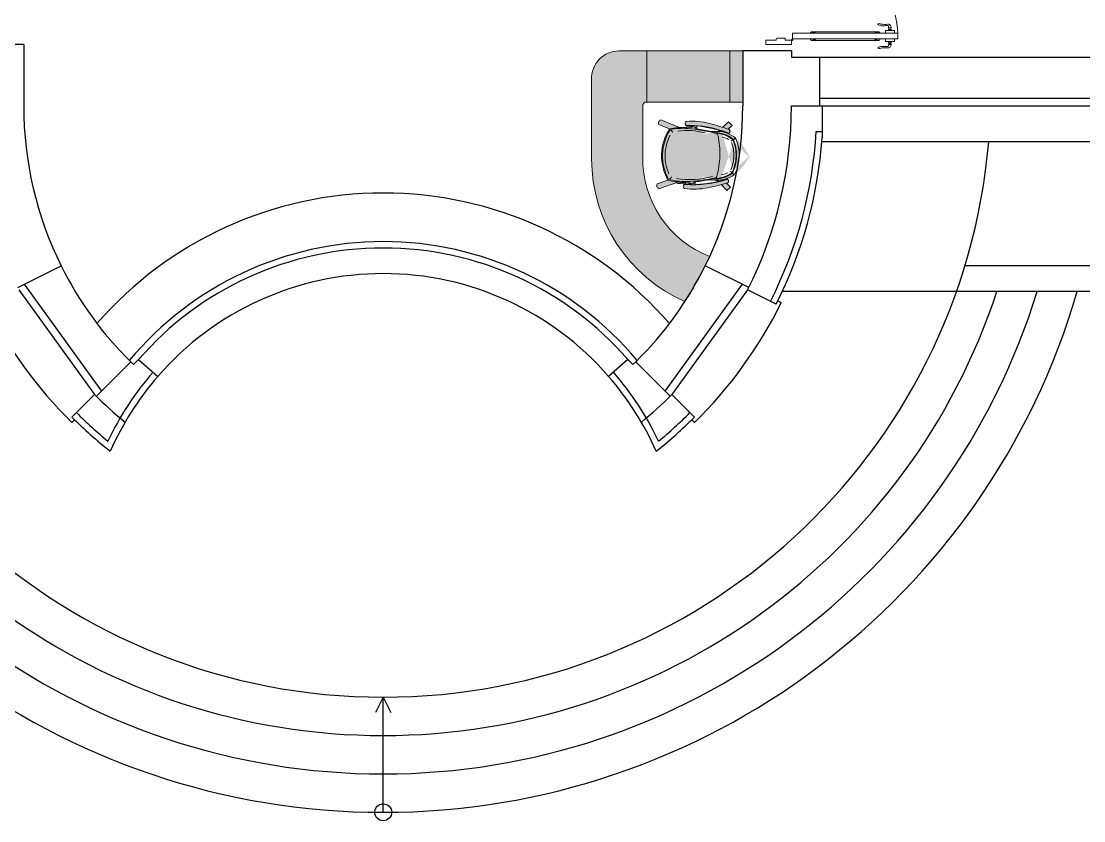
# Model space of a CAD drawing. Header units: millimetres. Extents: x 9725 to 44585, y 31077 to 49924.
# Drawn here: x 24326 to 32629, y 31077 to 37324 of the extents above; entities that cross this region are included whole.
import ezdxf

# ---------------------------------------------------------------- set-up
doc = ezdxf.new("R2010")
doc.units = ezdxf.units.MM
doc.linetypes.add('2nd floor STRUCTURE$0$Hidden2', pattern=[4.762499999999999, 3.175, -1.5875])
doc.layers.add('furniture', color=34, linetype='Continuous', lineweight=15)
doc.layers.add('Wall section', color=5, linetype='Continuous', lineweight=13)

# ---------------------------------------------------------------- blocks, each defined once
blk = doc.blocks.new('door 900x200 top view')
at = {"color": 0}
for p, q in [((0, 100), (0, -100)), ((31.99999999999272, 100), (0, 100)), ((35, 20), (35, 96.99999999998545)), ((865, 20), (865, 96.99999999999272)), ((868, 100), (900, 100)), ((900, 100), (900, -100)), ((40, 20), (35, 20)), ((50, -51.00000000000728), (50, 10)), ((850, -51.00000000000728), (850, 10)), ((860, 20), (865, 20)), ((35, -51.00000000000728), (50, -51.00000000000728)), ((35, -100), (35, -51.00000000000728)), ((865, -100.0000000000146), (865, -51.00000000000728)), ((0, -100.0000000000102), (35, -100)), ((43.5, -106.7674953291353), (29.49999999999272, -106.7674953291353)), ((36.49999999999272, -99.76749532913527), (36.49999999999272, -113.7674953291353)), ((43.267495329128, -108.2674953291353), (85.26749532911344, -108.2674953291207)), ((43.267495329128, -108.2674953291353), (43.267495329128, -560.2674953291207)), ((88.26749532912072, -111.2674953291207), (88.267495329128, -929.2674953291498)), ((900, -99.99999999999757), (865, -100.0000000000146)), ((37.26749532909889, -248.2674953291207), (43.26749532910617, -248.2674953291207)), ((37.26749532909889, -251.2674953291207), (37.26749532909889, -248.2674953291207)), ((43.26749532910617, -248.2674953291207), (43.26749532910617, -288.2674953291207)), ((88.26749532911344, -248.2674953291207), (88.26749532911344, -288.2674953291207)), ((94.26749532911344, -248.2674953291207), (88.26749532911344, -248.2674953291207)), ((94.26749532911344, -251.2674953291207), (94.26749532911344, -248.2674953291207)), ((31.26749532909889, -257.7674953291207), (31.2674953291862, -560.2674953291353)), ((34.26749532909889, -251.2674953291207), (37.26749532909889, -251.2674953291207)), ((34.26749532911344, -254.2674953291207), (34.26749532909889, -251.2674953291207)), ((40.26749532909889, -283.2674953291207), (38.267495329128, -283.2674953291207)), ((40.26749532909889, -288.2674953291207), (40.26749532909889, -283.2674953291207)), ((43.26749532910617, -288.2674953291207), (40.26749532909889, -288.2674953291207)), ((88.26749532911344, -288.2674953291207), (91.26749532911344, -288.2674953291207)), ((91.26749532911344, -288.2674953291207), (91.26749532911344, -283.2674953291207)), ((91.26749532911344, -283.2674953291207), (93.26749532910617, -283.2674953291207)), ((97.26749532912072, -251.2674953291207), (94.26749532911344, -251.2674953291207)), ((97.26749532912072, -254.2674953291207), (97.26749532912072, -251.2674953291207)), ((100.2674953291134, -257.767495329128), (100.2674953290261, -560.2674953291062)), ((31.26749532909889, -782.7674953291571), (31.2674953291862, -560.2674953291353)), ((43.267495329128, -932.2674953291353), (43.267495329128, -560.2674953291425)), ((100.2674953291134, -782.7674953291571), (100.2674953290261, -560.2674953291644)), ((-29.4027795430884, -776.7132980004317), (-28.48458835495694, -775.7496392082539)), ((34.26749532911344, -786.2674953291498), (34.26749532911344, -789.2674953291498)), ((34.26749532911344, -789.2674953291498), (37.26749532909889, -789.2674953291498)), ((37.26749532909889, -789.2674953291498), (37.26749532909889, -792.2674953291498)), ((37.26749532909889, -792.2674953291498), (43.26749532910617, -792.2674953291498)), ((40.26749532909889, -757.2674953291498), (38.26749532911344, -757.2674953291498)), ((40.26749532909889, -752.2674953291498), (40.26749532909889, -757.2674953291498)), ((43.26749532910617, -752.2674953291498), (40.26749532909889, -752.2674953291498)), ((43.26749532910617, -792.2674953291498), (43.26749532910617, -752.2674953291498)), ((88.26749532911344, -752.2674953291498), (91.26749532911344, -752.2674953291498)), ((88.267495329128, -792.2674953291498), (88.26749532911344, -752.2674953291498)), ((94.26749532911344, -792.2674953291498), (88.267495329128, -792.2674953291498)), ((91.26749532911344, -752.2674953291498), (91.26749532911344, -757.2674953291498)), ((91.26749532911344, -757.2674953291498), (93.26749532910617, -757.2674953291498)), ((94.26749532911344, -789.2674953291498), (94.26749532911344, -792.2674953291498)), ((97.26749532911344, -789.2674953291498), (94.26749532911344, -789.2674953291498)), ((97.26749532912072, -786.2674953291498), (97.26749532911344, -789.2674953291498)), ((160.937770201519, -776.7132980004317), (160.0195790133876, -775.7496392082539)), ((0.2674953291061684, -859.7674953291353), (-8.074233684470528, -859.7674953291353)), ((0.2674953291134443, -879.7674953291425), (0.2674953291061684, -859.767495329128)), ((2.267495329106168, -860.7674953291353), (0.2674953291061684, -860.7674953291353)), ((2.267495329106168, -878.7674953291425), (0.2674953291061684, -878.7674953291425)), ((2.267495329106168, -878.7674953291425), (2.267495329106168, -860.7674953291353)), ((13.26749532910617, -860.7674953291353), (11.26749532910617, -860.7674953291353)), ((11.26749532910617, -878.7674953291425), (11.26749532910617, -860.7674953291353)), ((13.26749532910617, -878.7674953291425), (11.26749532910617, -878.7674953291425)), ((13.26749532910617, -879.7674953291353), (13.26749532910617, -859.767495329128)), ((23.26749532910617, -859.7674953291353), (13.26749532910617, -859.7674953291353)), ((23.26749532910617, -879.7674953291425), (13.26749532910617, -879.7674953291353)), ((23.26749532911344, -834.7674953291353), (23.26749532911344, -904.7674953291353)), ((43.26749532911344, -834.7674953291353), (23.26749532911344, -834.7674953291353)), ((23.26749532911344, -904.7674953291353), (43.26749532911344, -904.7674953291353)), ((43.26749532911344, -904.7674953291353), (43.26749532911344, -834.7674953291353)), ((88.267495329128, -834.7674953291353), (108.267495329128, -834.7674953291353)), ((88.267495329128, -904.7674953291425), (88.267495329128, -834.7674953291353)), ((108.267495329128, -904.7674953291353), (88.267495329128, -904.7674953291425)), ((108.267495329128, -834.7674953291353), (108.267495329128, -904.7674953291353)), ((108.267495329128, -859.7674953291353), (118.267495329128, -859.7674953291353)), ((108.267495329128, -879.7674953291425), (118.267495329128, -879.7674953291425)), ((118.267495329128, -879.7674953291425), (118.267495329128, -859.767495329128)), ((118.267495329128, -860.7674953291353), (120.2674953291353, -860.7674953291353)), ((118.267495329128, -878.7674953291425), (120.2674953291353, -878.7674953291425)), ((129.267495329128, -860.7674953291353), (131.2674953291353, -860.7674953291353)), ((129.267495329128, -878.7674953291425), (129.267495329128, -860.7674953291353)), ((129.267495329128, -878.7674953291425), (131.267495329128, -878.7674953291425)), ((131.2674953291353, -859.7674953291353), (138.2694368946613, -859.7674953291353)), ((131.2674953291353, -879.7674953291425), (131.2674953291353, -859.767495329128)), ((85.26749532912072, -932.2674953291498), (43.267495329128, -932.2674953291353)), ((43.267495329128, -932.2674953291353), (43.267495329128, -932.2674953291353))]:
    blk.add_line(p, q, dxfattribs=at)
blk.add_lwpolyline([(850, -51.00000000000728), (865, -51.00000000000728)], dxfattribs=at)
at = {"color": 0, "linetype": '2nd floor STRUCTURE$0$Hidden2'}
blk.add_arc((36.5, -106.7674953291353), 826.9392472247885, 273.3808938661735, 3.866873002828987, dxfattribs=at)
at = {"color": 0, "extrusion": (0, 0, -1)}
for centre, major_axis, ratio, start_param, end_param in [((31.99999999999272, 96.99999999999272), (-2.121320343564839, 2.121320343564838), 0.9999999999996488, 0.7853981633991394, 2.356194490193988), ((868, 97), (-2.121320343561402, -2.121320343561402), 0.9999999999995536, 0.7853981633970654, 2.356194490192121), ((40, 10), (-7.071067811865646, 7.071067811865644), 0.9999999999999518, 0.7853981633974723, 2.356194490192321), ((860, 10), (-7.071067811865644, -7.071067811865649), 0.9999999999999517, 0.7853981633974724, 2.35619449019232), ((85.26749532912072, -111.2674953291207), (2.12132034356, 2.121320343560001), 0.9999999999996624, -0.7853981633976171, 0.785398163397617), ((34.80916199577041, -257.7674953291207), (-2.504336516702415, 2.504336516702414), 0.9999999999996204, 4.080534599528917, 6.915039688038336), ((56.98342497878184, -261.87666324764), (-16.06836247729341, 16.06836247729341), 0.9999999999994091, 5.102819330422071, 5.524597490765433), ((6.336484995677893, -282.4447560486515), (-22.58612761009044, 22.58612761009043), 0.9999999999999551, 1.976984797295628, 2.38195494291976), ((125.1985056625417, -282.4447560486078), (22.58612761008484, 22.58612761008485), 0.9999999999999478, 3.901230364258427, 4.306200509882559), ((74.5515656794305, -261.8766632476181), (16.06836247728755, 16.06836247728755), 0.9999999999996868, 0.7585878164149396, 1.180365976758359), ((-6.621051329369948, -787.3233475157394), (-17.77048523706126, 17.77048523706126), 0.9999999999999495, 4.962483368727298, 5.933641809403299), ((-57.90318926730833, -806.6250100343968), (-30.15578388379648, 30.15578388379647), 0.9999999999999268, 1.545686958015598, 2.3242402721426), ((-563.3233904677618, -808.1986769972937), (-387.5320028026862, 387.5320028026861), 0.9999999999999527, 2.350836994516446, 2.429255858425602), ((34.80916199577041, -782.7674953291498), (2.504336516702414, 2.504336516702415), 0.9999999999996205, 2.509738272731043, 5.344243361240461), ((56.98342497878184, -778.6583274106379), (16.06836247727581, 16.06836247727582), 0.9999999999999953, 3.900180470003652, 4.321958630347132), ((96.7258286624492, -782.7674953291498), (2.504336516702414, 2.504336516702415), 0.9999999999996205, -0.6318543808587499, 2.202650707650669), ((694.8583811260032, -808.1986769972937), (387.5320028027258, 387.532002802726), 0.9999999999999523, 3.853929448754084, 3.932348312662911), ((189.4381799257462, -806.6250100343968), (30.15578388379647, 30.15578388379648), 0.9999999999999265, 3.958945035036986, 4.737498349163988), ((342.0981909485999, -830.524491903554), (130.701878175884, 130.7018781758841), 0.9999999999999748, 3.822421355325497, 4.092106913673332), ((138.1560419878006, -787.3233475157322), (-17.77048523705995, 17.77048523705994), 0.9999999999999831, 1.92033982457126, 2.891498265247168), ((-2.196134278347017, -854.8432549458885), (-17.70998630045685, 17.70998630045684), 0.9999999999999469, 3.828466134622649, 5.699804087357533), ((-7.404339960368816, -850.2428080797545), (6.751608134357145, 6.751608134357148), 0.9999999999999769, 2.285977757729487, 4.142114586716478), ((133.7311249365812, -854.8432549458885), (17.70998630045739, 17.7099863004574), 0.9999999999999084, 0.5833812198222637, 2.454719172556918), ((138.9393306186103, -850.2428080797545), (-6.751608134357148, 6.751608134357145), 0.9999999999999769, 2.141070720463107, 3.997207549450098), ((85.267495329128, -929.2674953291498), (2.121320343559739, 2.121320343559741), 0.9999999999999086, 0.7853981633974936, 2.356194490192299)]:
    blk.add_ellipse(centre, major_axis=major_axis, ratio=ratio, start_param=start_param, end_param=end_param, dxfattribs=at)
at = {"color": 0, "extrusion": (0, 0, -0.9999999999999998)}
for centre, major_axis, ratio, start_param, end_param in [((36.49999999999272, -106.7674953291353), (-3.535533905933022, 3.535533905933022), 0.9999999999998389, 3.926990816987322, 10.21017612416691), ((-210.5632002903585, -830.524491903554), (130.7018781758544, 130.7018781758544), 0.9999999999999729, 0.6202820667113875, 0.8899676250594433), ((74.55156567941594, -778.6583274106088), (16.06836247728532, 16.06836247728533), 0.9999999999998452, 0.3904303500387465, 0.8122085103822578)]:
    blk.add_ellipse(centre, major_axis=major_axis, ratio=ratio, start_param=start_param, end_param=end_param, dxfattribs=at)
at = {"color": 0, "extrusion": (0, 0, -0.9999999999999999)}
for centre, major_axis, ratio, start_param, end_param in [((96.7258286624492, -257.7674953291207), (2.504336516702515, 2.504336516702516), 0.9999999999999998, -0.6318543808575147, 2.20265070765241), ((6.336484995670617, -758.0902346096409), (-22.586127610083, 22.58612761008299), 0.9999999999998592, 2.330434037464149, 2.735404183088317), ((125.1985056625272, -758.0902346096409), (-22.58612761007724, 22.58612761007723), 0.9999999999998261, 5.118577450885931, 5.523547596510052), ((6.767495329113444, -853.5966038860279), (-5.986304539900505, 5.986304539900503), 1, 3.366569192261014, 4.487412441713468), ((6.767495329113444, -885.9383867722499), (-5.986304539900505, 5.986304539900503), 1, 0.2249765386712212, 1.345819788123675), ((124.767495329128, -853.5966038860279), (-5.986304539900505, 5.986304539900503), 1, 3.366569192261014, 4.487412441713468), ((124.767495329128, -885.9383867722499), (-5.986304539900505, 5.986304539900503), 1, 0.2249765386712212, 1.345819788123675)]:
    blk.add_ellipse(centre, major_axis=major_axis, ratio=ratio, start_param=start_param, end_param=end_param, dxfattribs=at)
blk = doc.blocks.new('chair(top)')
h = blk.add_hatch(color=254)
edge = h.paths.add_edge_path()
edge.add_line((-268.7258775819937, 217.8700059060102), (-268.8082901656599, 220.8151209216048))
edge.add_ellipse((-264.8151906370331, 240.5647524405467), major_axis=(-14.24768031961131, 14.2476803196113), ratio=0.9999999999991576, start_angle=74.44572454939811, end_angle=123.5696855099821, ccw=False)
edge.add_ellipse((-269.2934629281954, 239.6549229735938), major_axis=(11.21819662684667, 11.21819662684667), ratio=0.9999999999996725, start_angle=64.62616845629191, end_angle=169.5417827002394, ccw=False)
edge.add_ellipse((-199.7111331898341, -330.5546092239638), major_axis=(-417.1423224938641, 417.1423224938641), ratio=0.9999999999999156, start_angle=304.4125378387086, end_angle=322.29530560955857, ccw=False)
edge.add_ellipse((-754.7219521359948, -2650.423126653714), major_axis=(-2103.410748130997, 2103.410748130997), ratio=0.9999999999999782, start_angle=300.10151816898457, end_angle=302.1137096617236, ccw=False)
edge.add_line((10.08759975196153, 224.2490111837433), (54.37378485003137, 271.0850518966581))
edge.add_line((54.37378485003137, 271.0850518966581), (83.43815236988303, 243.6030115671456))
edge.add_line((83.43815236988303, 243.6030115671456), (53.80265087159933, 212.2611935341083))
edge.add_ellipse((-754.7219521353836, -2650.423126653885), major_axis=(-2103.410748562303, 2103.410748562302), ratio=0.9999999998586856, start_angle=299.0562210493645, end_angle=299.2284193854286, ccw=False)
edge.add_ellipse((52.85564905080537, 196.0846871638896), major_axis=(-11.82700587491875, 11.82700587491875), ratio=0.9999999999995888, start_angle=163.7727397053436, end_angle=280.19489465516006, ccw=False)
edge.add_ellipse((56.92524343710102, 218.0836809898028), major_axis=(26.07484310239823, 26.07484310239823), ratio=0.9999999999998664, start_angle=207.1728532711554, end_angle=231.1979395816537, ccw=False)
edge.add_ellipse((-218.2791082765034, -674.8299108590254), major_axis=(634.6207870617633, 634.6207870617632), ratio=0.9999999999991646, start_angle=27.89886255482355, end_angle=28.91341477611117)
edge.add_line((30.40593617323611, 187.517371510723), (27.9968867872085, 184.9696168356822))
edge.add_ellipse((-548.4495624315896, -2001.232787197321), major_axis=(587.0701330397267, 2183.613920179248), ratio=0.3197021209612336, start_angle=353.4974769260804, end_angle=360.8664433436097, ccw=False)
edge.add_ellipse((-167.8147776433034, -4.695928454431851), major_axis=(-226.2741699807234, 226.2741699807234), ratio=0.9999999999999298, start_angle=199.8922707132662, end_angle=253.3134861441613, ccw=False)
edge.add_ellipse((-659.5039093939413, 1967.43085890685), major_axis=(-708.263130267219, 2147.366860089802), ratio=0.3197021209613926, start_angle=179.133556656394, end_angle=186.5025230739189, ccw=False)
edge.add_line((38.29691425853525, -183.1145302273944), (40.84466893356876, -185.5235796134257))
edge.add_ellipse((-255.6752539186273, 661.5673376411287), major_axis=(634.6207870683817, 634.6207870683816), ratio=0.9999999999921979, start_angle=244.2923420815168, end_angle=245.3068943028054)
edge.add_ellipse((69.03180125441577, -214.5590493780692), major_axis=(-26.07484310241184, 26.07484310241184), ratio=0.9999999999997788, start_angle=312.00781727580124, end_angle=336.03290358611747, ccw=False)
edge.add_ellipse((63.73835130673251, -192.8220598102162), major_axis=(-11.82700587491932, 11.82700587491932), ratio=0.9999999999995678, start_angle=173.010862202313, end_angle=289.4330171521126, ccw=False)
edge.add_ellipse((-901.7574218459631, 2604.070184822682), major_axis=(-2103.41074793095, 2103.410747930949), ratio=0.9999999996930369, start_angle=153.9773374616437, end_angle=154.1495357977531, ccw=False)
edge.add_line((65.58849095692858, -208.9202943118325), (96.93030898991856, -238.5557958101526))
edge.add_line((96.93030898991856, -238.5557958101526), (69.44826866047515, -267.6201633300552))
edge.add_line((69.44826866047515, -267.6201633300552), (22.61222794761125, -223.3339782319308))
edge.add_ellipse((-901.7574218456575, 2604.070184822791), major_axis=(-2103.410748130788, 2103.410748130788), ratio=0.9999999999994623, start_angle=151.0920471957012, end_angle=153.1042386884402, ccw=False)
edge.add_ellipse((-217.883832038744, 318.8691301071085), major_axis=(-417.1423224938707, 417.1423224938706), ratio=0.9999999999998921, start_angle=130.9104512478701, end_angle=148.7932190187255, ccw=False)
edge.add_ellipse((-255.4701187021274, -254.3392807485179), major_axis=(11.21819662684518, 11.21819662684518), ratio=0.9999999999997722, start_angle=103.66397415717847, end_angle=208.5795884010857, ccw=False)
edge.add_ellipse((-250.9479749099992, -254.9972533136533), major_axis=(-14.24768031964553, 14.24768031964553), ratio=0.9999999999990276, start_angle=-30.363928652567722, end_angle=18.76003230794572, ccw=False)
edge.add_line((-256.0392612595751, -235.5018284070575), (-256.4378955271532, -221.2561426769753))
edge.add_ellipse((-295.7004372587544, 195.4732743575805), major_axis=(-295.97715638611, 295.9771563861099), ratio=0.9999999999998843, start_angle=132.2876374217565, end_angle=140.3822860605126, ccw=False)
edge.add_line((-315.5082297867921, -222.63269972118), (-460.006585750496, -282.4357960835187))
edge.add_ellipse((-453.9273444394785, -258.2746066892141), major_axis=(-17.61704072573552, 17.61704072573552), ratio=0.9999999999999213, start_angle=14.089224986627073, end_angle=120.87687039063141, ccw=False)
edge.add_line((-475.3029883108975, -245.4760873628838), (-393.3400231896667, -211.5543235573568))
edge.add_ellipse((-64.68620707647642, -1.810101617313194), major_axis=(275.6863883864078, 275.6863883864078), ratio=0.9999999999999918, start_angle=136.6028784287194, end_angle=167.5456914886425, ccw=False)
edge.add_ellipse((-64.68620707647642, -1.810101617316832), major_axis=(-275.6863883864233, 275.6863883864233), ratio=0.9999999999998269, start_angle=15.660065368797405, end_angle=46.602878428724125, ccw=False)
edge.add_line((-404.5550088999589, 189.2269812489831), (-488.2866812199645, 218.5121440731491))
edge.add_ellipse((-467.6602035633114, 232.4860006397394), major_axis=(17.61704072573502, 17.61704072573502), ratio=0.9999999999996753, start_angle=62.32888646681948, end_angle=169.1165318708087, ccw=False)
edge.add_line((-475.0810695609252, 256.269419143191), (-346.3167110529757, 211.2340687151736))
edge.add_ellipse((-272.0076456527895, -200.6920375279806), major_axis=(-295.9771563863061, 295.9771563863061), ratio=0.999999999999935, start_angle=314.5507772149108, end_angle=325.22584737304743, ccw=False)
edge = h.paths.add_edge_path(flags=16)
edge.add_ellipse((-225.570224367184, 209.9252218375368), major_axis=(-24.10597093469982, 24.10597093469982), ratio=0.9999999999997591, start_angle=211.2676183798251, end_angle=251.1054033958742)
edge.add_ellipse((-239.1196741265012, -672.6916662506337), major_axis=(635.4793251658017, 635.4793251658017), ratio=0.9999999999999271, start_angle=395.1525654517351, end_angle=402.1833257481602, ccw=False)
edge.add_ellipse((-218.279108276547, -674.8299108590072), major_axis=(-634.6207870621439, 634.6207870621438), ratio=0.9999999999998513, start_angle=301.82686545011296, end_angle=306.4868929364221, ccw=False)
edge.add_line((-13.74636836636637, 199.0427600996118), (-21.89174788976379, 190.4283959105342))
edge.add_ellipse((-548.4495624315896, -2001.232787197321), major_axis=(587.0701330408556, 2183.613920179092), ratio=0.319702120963795, start_angle=4.802875289350225, end_angle=5.122785823531273)
edge.add_ellipse((-66.25761061967933, 425.8541437317363), major_axis=(-168.8879684536302, 168.8879684536301), ratio=0.9999999999999392, start_angle=128.689181425494, end_angle=144.6893949273848, ccw=False)
edge.add_ellipse((-278.8927535450784, -824.1789120136236), major_axis=(-728.069720567609, 728.0697205676091), ratio=0.9999999999995693, start_angle=-55.42886302752728, end_angle=-49.81566218188388)
edge = h.paths.add_edge_path(flags=16)
edge.add_ellipse((-42.33938688067428, -428.8929925017619), major_axis=(-168.8879684536613, 168.8879684536612), ratio=0.9999999999999521, start_angle=308.51636193005004, end_angle=324.51657543194045, ccw=False)
edge.add_ellipse((-659.5039093939413, 1967.43085890685), major_axis=(-708.2631302708895, 2147.366860089051), ratio=0.3197021209699953, start_angle=174.8772141763657, end_angle=175.1971247105425)
edge.add_line((-11.20838732554694, -191.3546305901727), (-2.594023136480246, -199.5000101135738))
edge.add_ellipse((-255.6752539187437, 661.5673376410887), major_axis=(-634.6207870618618, 634.6207870618617), ratio=0.9999999999993446, start_angle=146.7188639209919, end_angle=151.3788914073059, ccw=False)
edge.add_ellipse((-276.363632878827, 658.2669966050162), major_axis=(-635.4793251658646, 635.4793251658641), ratio=0.9999999999997161, start_angle=141.0224311092699, end_angle=148.0531914056933, ccw=False)
edge.add_ellipse((-213.4778395521716, -222.2110188643601), major_axis=(24.1059709346948, 24.1059709346948), ratio=0.9999999999999242, start_angle=292.1003534615298, end_angle=331.8765284087744)
edge.add_ellipse((-327.7865533689765, 822.2378003765989), major_axis=(-738.8796952597296, 738.8796952597297), ratio=0.9999999999996969, start_angle=143.0833324076496, end_angle=148.6141338056812)
at = {"color": 0}
for p, q in [((-327.5775521305623, 204.6800455477714), (-475.0810695609252, 256.269419143191)), ((10.08759975196153, 224.2490111837433), (54.37378485003137, 271.0850518966545)), ((83.43815236988303, 243.6030115671529), (54.37378485003137, 271.0850518966545)), ((-404.5550088999589, 189.2269812489831), (-488.2866812199645, 218.5121440731491)), ((-268.2163645970286, 199.6619328683955), (-268.8082901656599, 220.8151209216048)), ((-75.48967101048038, 185.1764377170548), (-24.16564088818268, 175.8014779471596)), ((-21.89174788976379, 190.4283959105305), (-13.74636836636637, 199.0427600996118)), ((27.9968867872085, 184.9696168356822), (30.40593617323611, 187.517371510723)), ((53.80265087159933, 212.2611935341083), (83.43815236988303, 243.6030115671492)), ((107.3398084499058, -126.8196339086753), (121.9489233599888, -140.4788345274683)), ((-393.3400231896667, -211.5543235573568), (-475.3029883108975, -245.4760873628838)), ((-315.6188610171375, -222.6784863329704), (-460.006585750496, -282.4357960835187)), ((-256.6311868282064, -214.3486403538482), (-256.0392612595751, -235.5018284070575)), ((-65.01613684107724, -189.1081845535045), (-14.2966859578446, -176.8777617977285)), ((-11.20838732556149, -191.3546305901655), (-2.594023136480246, -199.5000101135738)), ((22.61222794761125, -223.3339782319308), (69.4482686604606, -267.6201633300589)), ((38.29691425853525, -183.1145302273981), (40.84466893356876, -185.5235796134257)), ((65.58849095692858, -208.9202943118325), (96.93030898991856, -238.5557958101526)), ((96.93030898991856, -238.5557958101563), (69.4482686604606, -267.6201633300589))]:
    blk.add_line(p, q, dxfattribs=at)
for centre, major_axis, ratio, start_param, end_param in [((-467.6602035633114, 232.4860006397394), (-17.61704072573153, 17.61704072573153), 0.9999999999996958, -0.4829520388474187, 1.380843973905084), ((-269.2934629281954, 239.6549229735938), (11.21819662684459, 11.21819662684459), 0.9999999999996083, 1.127939422510819, 3.754533569509473), ((-199.7111331898341, -330.5546092239638), (-417.142322493864, 417.1423224938642), 0.999999999999916, -0.9701842375422975, -0.658071060571439), ((-754.7219521359657, -2650.423126653717), (2103.410748130088, 2103.410748130087), 0.9999999999992716, 0.5071267255587925, 0.5604899686269389), ((-64.68620707647642, -1.810101617316832), (-275.6863883864401, 275.6863883864402), 0.9999999999999973, 0.2733197017629434, 0.8133736694877909), ((-64.68620707647642, -1.810101617316832), (-270.0617312782004, 270.0617312782004), 0.9999999999999972, 0.2827795221934541, 0.8133736694877953), ((-284.3064884749183, -211.7034959422163), (-295.9771563862092, 295.9771563862092), 0.9999999999999063, -0.8233857642569696, -0.4940114430146763), ((-279.1277403439308, -218.7589347211979), (-295.9771563863034, 295.9771563863035), 0.9999999999998864, -0.8233857642570708, -0.4940114430147511), ((-410.5318224100774, 144.9258322912283), (-27.49263066949573, 27.49263066949573), 0.9999999999999265, 4.438288973810573, 5.206777512342492), ((-272.0076456528041, -200.6920375279806), (-295.9771563863455, 295.9771563863455), 0.9999999999999962, -0.793244336637264, -0.6069234579313644), ((-229.3899044121645, -412.7541804375833), (-422.9538282293844, 422.9538282293844), 0.9999999999999293, -1.076511597121385, -0.6020349330795471), ((-264.54363499998, 240.8816365198581), (14.52539675992373, 14.52539675992373), 0.9999999999992834, 2.877054109961037, 3.880504056685858), ((-212.3372297121387, -631.7594183345209), (-606.6008140146446, 606.6008140146447), 0.999999999999912, -1.109562378968135, -0.7157752201058359), ((-205.5406695541169, 78.95897964039978), (-96.1777976965524, 96.17779769655242), 0.9999999999997707, -0.6315818166713134, -0.30650278543162), ((-218.996253493955, 634.6684616142229), (294.7986010413947, 294.7986010413946), 0.999999999999832, 3.815218156581885, 3.902831687238235), ((-265.0786304672074, 222.1614568777877), (0.223933229909275, 0.223933229909275), 0.999999999985031, 1.86914438863439, 3.536355757859214), ((-257.463549141743, 185.4177334128435), (26.677194891962, 26.677194891962), 0.9999999999980165, 0.8383478686643068, 0.9962201220589038), ((-225.6579813017015, 756.9779987772672), (-379.4110909380073, 379.4110909380074), 0.9999999999998536, 2.282434797790377, 2.350300831238549), ((-263.4396234798623, -764.5135380489774), (-681.6704228441729, 681.670422844173), 0.9999999999999404, -1.033988474929463, -0.7856146672856712), ((-246.5387414926663, -70.94216794437307), (-208.1142977247922, 208.1142977247922), 0.9999999999995169, -0.7944892665429938, -0.7414807916117142), ((-205.0126554415037, -226.5385492308378), (-319.3128716225431, 319.3128716225432), 0.9999999999998874, -0.8076679132340324, -0.6992587703622899), ((-228.9706138271431, 212.6711950944664), (-3.685190877627701, 3.685190877627702), 0.9999999999976901, -1.302835839238257, -0.7668235589418706), ((-229.1573701032321, 180.887371274559), (-27.95410382369728, 27.95410382369729), 0.9999999999998069, -1.350670574225882, -0.7939242035359348), ((-227.8863733700709, 215.2797709205297), (-1.72057193039827, 1.72057193039827), 0.9999999999967231, 3.023895299804479, 4.83682138223733), ((-223.6543698022142, 187.3157356743213), (-22.04777923979486, 22.04777923979487), 0.9999999999993134, 4.243185449467387, 4.971126998669017), ((-225.570224367184, 209.9252218375368), (-24.10597093469959, 24.10597093469959), 0.9999999999998869, 3.538483607369089, 4.382616058806517), ((-239.1196741265012, -672.6916662506337), (635.4793251657975, 635.4793251657974), 0.9999999999999218, 0.6135280076555872, 0.7362379237466978), ((-278.8927535450493, -824.1789120136273), (-728.0697205669901, 728.0697205669902), 0.9999999999999567, -0.9842527318439857, -0.8696787768969425), ((-66.25761061967933, 425.8541437317363), (-168.8879684536001, 168.8879684536001), 0.9999999999999085, 2.246049927571246, 2.525306334201293), ((-218.2791082765616, -674.8299108590072), (-634.6207870620703, 634.6207870620705), 0.9999999999998939, -1.084869454722596, -0.9339799112316637), ((-19.40055086740176, 32.45492723689313), (-103.3723086186273, 103.3723086186274), 0.9999999999998354, -1.043338318194928, -0.6777708184690228), ((-11.68627882916189, 168.0753543276296), (10.37852262089191, 10.37852262089191), 0.9999999999996537, 1.801840403774142, 3.18673180230197), ((-548.4495624315896, -2001.232787197321), (587.070133039725, 2183.613920179243), 0.3197021209613728, -0.1134904373267702, 0.08940947949422928), ((-26.35622059737216, 43.40956021261809), (-93.6280367220868, 93.62803672208682), 0.9999999999999528, -1.108817819540306, -0.8019428276806895), ((-37.00312651848071, -38.86902561802344), (-151.6096374676092, 151.6096374676092), 0.9999999999997238, -1.465989034129342, -1.033871354875439), ((-21.7194618392532, -7.837163405176398), (131.4617060589698, 131.4617060589698), 0.9999999999999908, 0.07103730960031739, 0.570694954984682), ((56.92524343710102, 218.0836809898028), (-26.07484310244038, 26.07484310244038), 0.9999999999994462, 2.069394451264315, 2.464368942731535), ((52.85564905080537, 196.0846871638896), (-11.82700587491875, 11.82700587491875), 0.9999999999995888, 2.858373532869894, 4.890323459011205), ((-70.45588349200261, -1.971553356150253), (-251.84697260246, 251.8469726024601), 0.9999999999999514, 0.3729909171842971, 0.8133736694878078), ((-650.8439131820196, -9.247181322436518), (460.26259335768, 460.2625933576799), 0.9999999999999509, 5.511994174035144, 5.756436210047836), ((3.339296885838849, 22.6213354262909), (88.09684735578182, 88.0968473557818), 0.9999999999998872, 0.2916496971965489, 0.7169744699224708), ((79.36425234892522, 152.9096430823629), (22.09207425052567, 22.09207425052566), 0.999999999999356, 3.910415488281132, 4.562667802240806), ((-153.0807297657302, -4.283628443412454), (186.6209724193957, 186.6209724193957), 0.9999999999999563, 5.525762649872446, 5.940487126817846), ((-186.608609732255, -4.543462701294629), (-221.8780491035966, 221.8780491035968), 0.9999999999998669, 3.952805259139653, 4.362277162439131), ((126.8523993714334, 120.8587927128065), (20.67831095704464, 20.67831095704464), 0.9999999999992967, 1.244159130468729, 1.942153830467003), ((-175.765761853414, -4.247718547881959), (-217.743680197076, 217.743680197076), 0.9999999999999066, 3.952789121619202, 4.387584914305041), ((-167.8147776433034, -4.695928454450041), (-226.2741699807216, 226.2741699807216), 0.9999999999999346, 3.4887782732345, 4.421154372920699), ((-153.0807297657302, -4.283628443343332), (186.6209724194643, 186.6209724194643), 0.9999999999999141, 5.111038172926849, 5.525762649872204), ((-186.5706740488531, -5.899140995043126), (221.8780491036628, 221.8780491036627), 0.9999999999998429, 5.118451810510898, 5.527923713810384), ((-175.7282550434757, -5.588070520843758), (-217.7436801970631, 217.7436801970632), 0.9999999999999406, 3.52234773185016, 3.957143524536046), ((-64.68620707647642, -1.810101617316832), (-275.6863883864777, 275.6863883864779), 0.999999999999806, 0.8133736694878859, 1.353427637212674), ((-64.68620707647642, -1.810101617316832), (-270.0617312781703, 270.0617312781703), 0.9999999999999671, 0.8133736694878104, 1.343967816782137), ((-70.45588349200261, -1.97155335615389), (-251.846972602529, 251.846972602529), 0.9999999999997325, 0.8133736694879277, 1.253756421791367), ((-650.3425596018787, -27.16366799540629), (-460.2625933576238, 460.262593357624), 0.9999999999998148, 3.72429276290228, 3.968734798914982), ((-2.268911149876658, -168.4658597088273), (-10.37852262088943, 10.37852262088943), 0.9999999999997222, 0.01081186346840668, 1.395703261996232), ((4.599097730504582, -22.39919686567009), (-88.0968473558013, 88.09684735580132), 0.9999999999998179, 2.480569195847981, 2.905893968573967), ((-39.11884900723817, 36.73891910473685), (151.6096374676113, 151.6096374676113), 0.9999999999998019, 4.231415020645869, 4.663532699899801), ((-22.12374262225057, 6.610307497368922), (-131.4617060589726, 131.4617060589726), 0.9999999999998674, 2.626848710785713, 3.126506356170106), ((87.7910454046505, -148.2321687261137), (22.09207425051094, 22.09207425051094), 0.9999999999998455, 0.2056721903244237, 0.8579245042842272), ((-453.9273444394785, -258.2746066892141), (-17.61704072572982, 17.61704072572982), 0.9999999999999134, 0.245903365070598, 2.109699377822958), ((-295.7004372587398, 195.4732743575842), (-295.977156386233, 295.977156386233), 0.9999999999999004, 2.120758781990166, 2.450133103232456), ((-401.7848849478323, -167.6567335483742), (27.49263066950813, 27.49263066950813), 0.9999999999997372, 4.27395146060771, 5.042439999139619), ((-290.9243460964208, 202.8072774784632), (-295.9771563863219, 295.9771563863219), 0.9999999999999174, 2.120758781990292, 2.450133103232607), ((-255.7074681394151, 306.0402396430727), (-357.2825548735469, 357.282554873547), 0.9999999999999183, 2.212389642273598, 2.633478913276216), ((-255.4701187021274, -254.3392807485179), (11.21819662684615, 11.21819662684615), 0.9999999999998342, 1.0138064230565, 3.640400570054439), ((-250.6591234809312, -255.2984556304327), (-14.5253967599462, 14.5253967599462), 0.9999999999986536, -0.6829603909156489, 0.3204895558082239), ((-247.3340929910046, 618.8965246472799), (-606.600814014658, 606.600814014658), 0.9999999999999425, 2.342522559081317, 2.736309717943634), ((-200.8034991469904, -90.32962989480075), (96.17779769653342, 96.1777976965334), 0.9999999999995393, 3.504046451202118, 3.829125482441774), ((-183.1617391857144, -645.9219709149475), (-294.7986010416971, 294.7986010416972), 0.9999999999999909, -0.7052880214676513, -0.6176744908113412), ((-252.240148354962, -236.6374881761367), (0.2239332299078862, 0.2239332299078861), 0.9999999999947435, 1.231984234706244, 2.899195603922476), ((-246.6917595290288, -199.525413872776), (-26.67719489185014, 26.67719489185014), 0.9999999999994872, 2.201323543712335, 2.359195797106915), ((-182.9732699608721, -768.4126480204868), (-379.411090937828, 379.411090937828), 0.9999999999998536, -0.7235534922631026, -0.6556874588149292), ((-305.780371738525, 748.5851650539116), (-681.6704228442118, 681.6704228442118), 0.9999999999999303, 2.412362006261237, 2.660735813905037), ((-250.1201608865813, 57.04425797130898), (-208.1142977253082, 208.1142977253082), 0.9999999999997935, 2.368228130586899, 2.421236605518206), ((-217.3602903885621, 214.7193688072402), (-319.3128716225934, 319.3128716225934), 0.9999999999998963, 2.326006109337782, 2.434415252209497), ((-216.7193480804854, -225.1428510676487), (3.685190877631348, 3.685190877631346), 0.9999999999971941, 3.96436722471106, 4.500379505009204), ((-218.6832215179602, -193.4192079029162), (27.95410382370221, 27.95410382370221), 0.9999999999999445, 3.991467869306629, 4.548214239996422), ((-215.4909279779968, -227.6867121607211), (1.720571930402755, 1.720571930402754), 0.9999999999981636, 4.643907590717196, 6.456833673143568), ((-212.8293467210606, -199.5297750641112), (22.04777923979715, 22.04777923979715), 0.9999999999992665, 4.509601974280856, 5.237543523482532), ((-213.4778395521716, -222.211018864371), (24.10597093468131, 24.1059709346813), 0.99999999999999, 5.098112914143228, 5.942245365581105), ((-276.3636328788416, 658.2669966050125), (635.4793251660293, 635.4793251660293), 0.9999999999999992, 4.03210206881869, 4.154811984909794), ((-324.5459165309294, 807.2930044605491), (-728.0697205668938, 728.0697205668939), 0.999999999999689, 2.496426115872383, 2.611000070819437), ((-42.33938688064518, -428.8929925017583), (-168.8879684536203, 168.8879684536204), 0.9999999999998903, -0.8985589952256328, -0.6193025885958406), ((-901.7574218455557, 2604.070184822824), (-2103.410748130856, 2103.410748130856), 0.9999999999995024, 2.637053697143621, 2.690416940211761), ((-255.6752539187291, 661.5673376410923), (634.620787062117, 634.6207870621168), 0.9999999999999492, 4.131523577002064, 4.282413120493006), ((-17.55525318927539, -33.48905435172492), (-103.3723086186235, 103.3723086186235), 0.9999999999999803, 2.30451815744461, 2.670085657170468), ((-23.8874352833227, -44.81551871414558), (93.62803672210792, 93.62803672210791), 0.999999999999948, 3.999486493451179, 4.306361485310775), ((69.03180125441577, -214.5590493780692), (-26.07484310240746, 26.07484310240747), 0.9999999999998431, -0.8376216037563717, -0.4426471122890365), ((63.73835130673251, -192.8220598102162), (11.82700587491863, 11.82700587491863), 0.9999999999996483, 4.590405513938742, 6.622355440079944), ((-217.8838320387586, 318.8691301071085), (-417.1423224938907, 417.1423224938907), 0.9999999999998979, 2.284818399546905, 2.596931576517783)]:
    blk.add_ellipse(centre, major_axis=major_axis, ratio=ratio, start_param=start_param, end_param=end_param, dxfattribs=at)
at = {"color": 0, "extrusion": (0, 0, -1)}
blk.add_ellipse((-659.5039093939413, 1967.43085890685), major_axis=(-708.2631302672345, 2147.366860089796), ratio=0.3197021209613486, start_param=3.028102216263012, end_param=3.231002133084019, dxfattribs=at)
blk = doc.blocks.new('furn856')
at = {"ltscale": 50}
h = blk.add_hatch(color=254, dxfattribs=at)
h.dxf.hatch_style = 1
edge = h.paths.add_edge_path()
edge.add_line((0, -400), (0, 0))
edge.add_line((0, 0), (-967.1232190451992, -1.455191522836685e-11))
edge.add_arc((-967.1232190451992, -214.3116799821437), 214.3116799821291, 90, 182.0411160274442)
edge.add_line((-1181.298923724098, -221.9447463422257), (-1181.456064195576, -844.5245145442605))
edge.add_arc((34.41943843264016, -844.831404134151), 1215.875541358011, 179.9855384224242, 246.3976693136997)
edge.add_arc((-2810.00026529812, -429.99986547757), 2810.000309631712, 327.0350291773689, 335.2492483988133)
edge.add_arc((34.88856490945909, -844.5245145442896), 816.3446291050444, 178.8757785868857, 248.96466821364498, ccw=False)
edge.add_line((-781.2989237240981, -828.5077462470508), (-781.2989237240981, -425.4740895162686))
edge.add_arc((-755.2828236606438, -425.4740895162686), 26.01610006345436, 78.28405582277912, 180, ccw=False)
edge.add_line((-750, -400), (0, -400))
at = {"color": 0, "ltscale": 50}
blk.add_lwpolyline([(0, -400), (0, 0), (-967.1232190451992, -1.455191522836685e-11, 0.4246865593921659), (-1181.298923724098, -221.9447463422257), (-1181.456064195576, -844.5245145442605, 0.2981705835348764), (-452.4004807610472, -1958.994632009184, 0.03585664783461603), (-258.1330982408253, -1606.467332866829, -0.3157252530897015), (-781.2989237240981, -828.5077462470508), (-781.2989237240981, -425.4740895162686, -0.475455026731223), (-750, -400), (0, -400)], format="xyb", close=True, dxfattribs=at)
at = {"color": 0}
for points in [[(-750, 0), (-750, -400)], [(-100, 0), (-100, -400)], [(-756.6393839226221, -400), (0, -400)]]:
    blk.add_lwpolyline(points, dxfattribs=at)
blk.add_arc((-756.2281713591074, -425.0706264544133), 25.07399861587571, 89.06030940637427, 180.9219801205086, dxfattribs=at)

msp = doc.modelspace()

# ---------------------------------------------------------------- linework, layer by layer
at = {"layer": 'Wall section', "lineweight": -2}
for points in [[(24344.57769785495, 37142.6681258505), (23964.57769785495, 37142.6681258505)], [(24344.57769785495, 37142.6681258505), (24344.57769785495, 36662.66807975004)], [(29964.57769785495, 37092.6681258505), (29964.57769785495, 36662.66807975004)], [(30344.57769785495, 37092.6681258505), (29964.57769785495, 37092.6681258505)], [(30344.57769785495, 37092.6681258505), (30344.57769785495, 37042.6681258505), (30565.48136875237, 37042.6681258505)], [(30565.48136875237, 37042.66812579418), (30565.48136724188, 36662.66810870188), (30585.48136724188, 36662.66810870188), (30585.48136724188, 36412.66810860252)], [(30344.57769785495, 36662.66807691882), (30585.48136724188, 36662.66807787641)], [(30538.67284882412, 36462.66807769035), (30585.48136724188, 36462.66807787641)], [(24297.79630653933, 35243.19633876965), (24638.10255379276, 35412.28701882123)], [(30011.35908917058, 35243.19633876965), (29671.05284191715, 35412.28701882123)], [(30225.58731654752, 35112.66812181182), (30002.40347654055, 35225.31346980459)], [(30238.98784591965, 35139.50887092578), (30265.88677163041, 35126.22550555371)], [(25181.46311952165, 34661.93851816139), (24912.71130543639, 34393.27719553543)], [(25181.46311952121, 34661.93851816183), (25202.58554955729, 34640.80897359397), (25242.05575530801, 34680.26588932643)], [(25242.05575724517, 34680.26588932643), (25393.03710921083, 34549.09946313962)], [(29067.0996404019, 34680.26588932643), (28916.11828843624, 34549.0994631396)], [(29127.6922761887, 34661.93851816183), (29106.56984615262, 34640.80897359397), (29067.0996404019, 34680.26588932643)], [(29127.69227618826, 34661.93851816139), (29396.44409027352, 34393.27719553543)], [(24898.52728061189, 34407.37731751282), (24721.72082155809, 34230.63039098552)], [(29410.62811509802, 34407.37731751282), (29587.43457512071, 34230.63039001694)], [(24743.02276611171, 34209.50630146114), (24721.99176379747, 34188.11244856694)], [(29566.1326295982, 34209.50630146114), (29587.16363191244, 34188.11244856694)]]:
    msp.add_lwpolyline(points, dxfattribs=at)
at = {"layer": 'Wall section', "color": 18, "lineweight": -2, "true_color": 0x000000}
for points in [[(30565.48136875237, 37042.66812579418), (32699.72261913819, 37042.6681258505)], [(30565.48136748039, 36722.66810234195), (32699.72262041018, 36722.6681108255)], [(30585.48136724188, 36662.66810242145), (32699.72262064868, 36662.6681108255)], [(34354.57769785495, 36412.66808719464), (34354.57769785495, 35212.66812259104), (30274.04881715466, 35212.66812259104)], [(32709.72262064868, 36412.66812488269), (32709.72262064868, 36382.66812488269), (30583.16341602732, 36382.66812488269)], [(34154.57773372807, 36412.66808719464), (34154.57773372807, 35412.66808671792), (31699.69594626105, 35412.66808671792)], [(24306.75191916936, 35225.31346980459), (24898.52728061189, 34407.37731751282)], [(24349.3408075124, 35268.80766619253), (24953.37520392812, 34433.92740208044)], [(29959.81458819751, 35268.80766619253), (29355.78019178179, 34433.92740208044)], [(30002.40347654055, 35225.31346980459), (29410.62811509802, 34407.37731751282)], [(27154.57769785495, 32042.6681258505), (27094.60165292752, 31922.71603599566)], [(27154.57769785495, 31142.6681258505), (27154.57769785495, 32042.6681258505)], [(27154.57769785495, 32042.6681258505), (27214.55374278239, 31922.71603599566)]]:
    msp.add_lwpolyline(points, dxfattribs=at)
msp.add_circle((27154.57769785495, 31142.6681258505), 66.07018804218387, dxfattribs=at)
at = {"layer": 'Wall section', "lineweight": -2}
for centre, radius, start, end in [((27154.57769882353, 36662.66810068618), 2810.000000968575, 180.0000004268868, 206.42176959913), ((27154.57769882353, 36662.66810068618), 2810.000000968575, 333.578230383345, 0.002127483448147226), ((27154.57769688638, 36662.66810068618), 3190.000000968575, 333.2190086245888, 359.9999995731132), ((27154.57769882353, 36662.66810068618), 3390.000000968575, 333.2190086096741, 356.6177536017669), ((27154.57769882353, 36662.66810068618), 3440.000000968568, 333.2190086100466, 355.8323880612523), ((27154.57769882353, 33018.74501396852), 2383.454518294884, 139.0172233177082, 154.540757009046), ((27154.57769882353, 33018.74501396852), 2333.454518294884, 139.0172233177082, 156.1007174308185), ((27154.57769882353, 33018.74501396852), 2333.454518294884, 23.8992825691815, 40.98277668229179), ((27154.57769882353, 33018.74501396852), 2383.454518294884, 25.45924299095398, 40.98277668229179), ((27154.57769882353, 36662.66810068618), 3190.000000968595, 224.9903523403438, 230.7734072091305), ((27154.57769688638, 36662.66810068618), 3190.000000968595, 309.2265927906092, 315.009647659951), ((27154.57769882353, 36662.66810068618), 3440.000000968568, 224.9903523403438, 231.6715125938556), ((27154.57769882353, 36662.66810068618), 3390.000000968575, 224.9903523403438, 230.5942276331849), ((27154.57769882353, 36662.66810068618), 3440.000000968568, 308.3284874061444, 315.0096476363686), ((27154.57769882353, 36662.66810068618), 3390.000000968575, 309.405772366815, 315.0096476363686)]:
    msp.add_arc(centre, radius, start, end, dxfattribs=at)
at = {"layer": 'Wall section', "color": 18, "lineweight": -2, "true_color": 0x000000}
for centre, radius, start, end in [((27154.57769785495, 36792.6681258505), 4750, 184.9516924107924, 355.0483078226526), ((27154.57769882353, 33018.74501396852), 2963.454518294874, 40.98277668229179, 139.0172233177082), ((27154.57769882353, 33018.74501396852), 2583.454518294881, 39.81760110045093, 140.1823989292263), ((27154.57769882353, 33018.74501396852), 2533.454518294895, 40.98277668229179, 139.0172233177082), ((27154.57769882353, 36662.66810068618), 2810.000000968581, 206.42176959913, 225.3981529227253), ((27154.57769688638, 36662.66810068618), 2810.000000968581, 314.6018470772746, 333.5782304016158), ((27154.57769882353, 33018.74501396852), 2333.454518294884, 40.98277668229179, 139.0172233177082), ((27154.57769785495, 36792.6681258505), 5649.999999999999, 196.2390791157415, 343.7609208842585), ((27154.57769785495, 36792.6681258505), 5350, 197.1771529549789, 342.8228470450211), ((27154.57769785495, 36792.6681258505), 5050, 198.2323531093791, 341.7676468906209), ((27154.57769882353, 36662.66810068618), 3470.000000968568, 206.2813172960613, 225.4900264203258), ((27154.57769688638, 36662.66810068618), 3470.000000968568, 314.5099735814429, 333.7186827035655)]:
    msp.add_arc(centre, radius, start, end, dxfattribs=at)

# ---------------------------------------------------------------- block references
at = {"layer": 'furniture', "rotation": 90.00000000000001}
msp.add_blockref('door 900x200 top view', (30244.57769979211, 37142.6681258505), dxfattribs=at)
at = {"layer": 'furniture', "color": 34}
msp.add_blockref('furn856', (29964.57769785495, 37092.6681258505), dxfattribs=at)
at = {"layer": 'furniture', "color": 34, "xscale": -1, "rotation": 180}
msp.add_blockref('chair(top)', (29784.62132573823, 36271.9556241876), dxfattribs=at)

doc.saveas('drawing.dxf')
